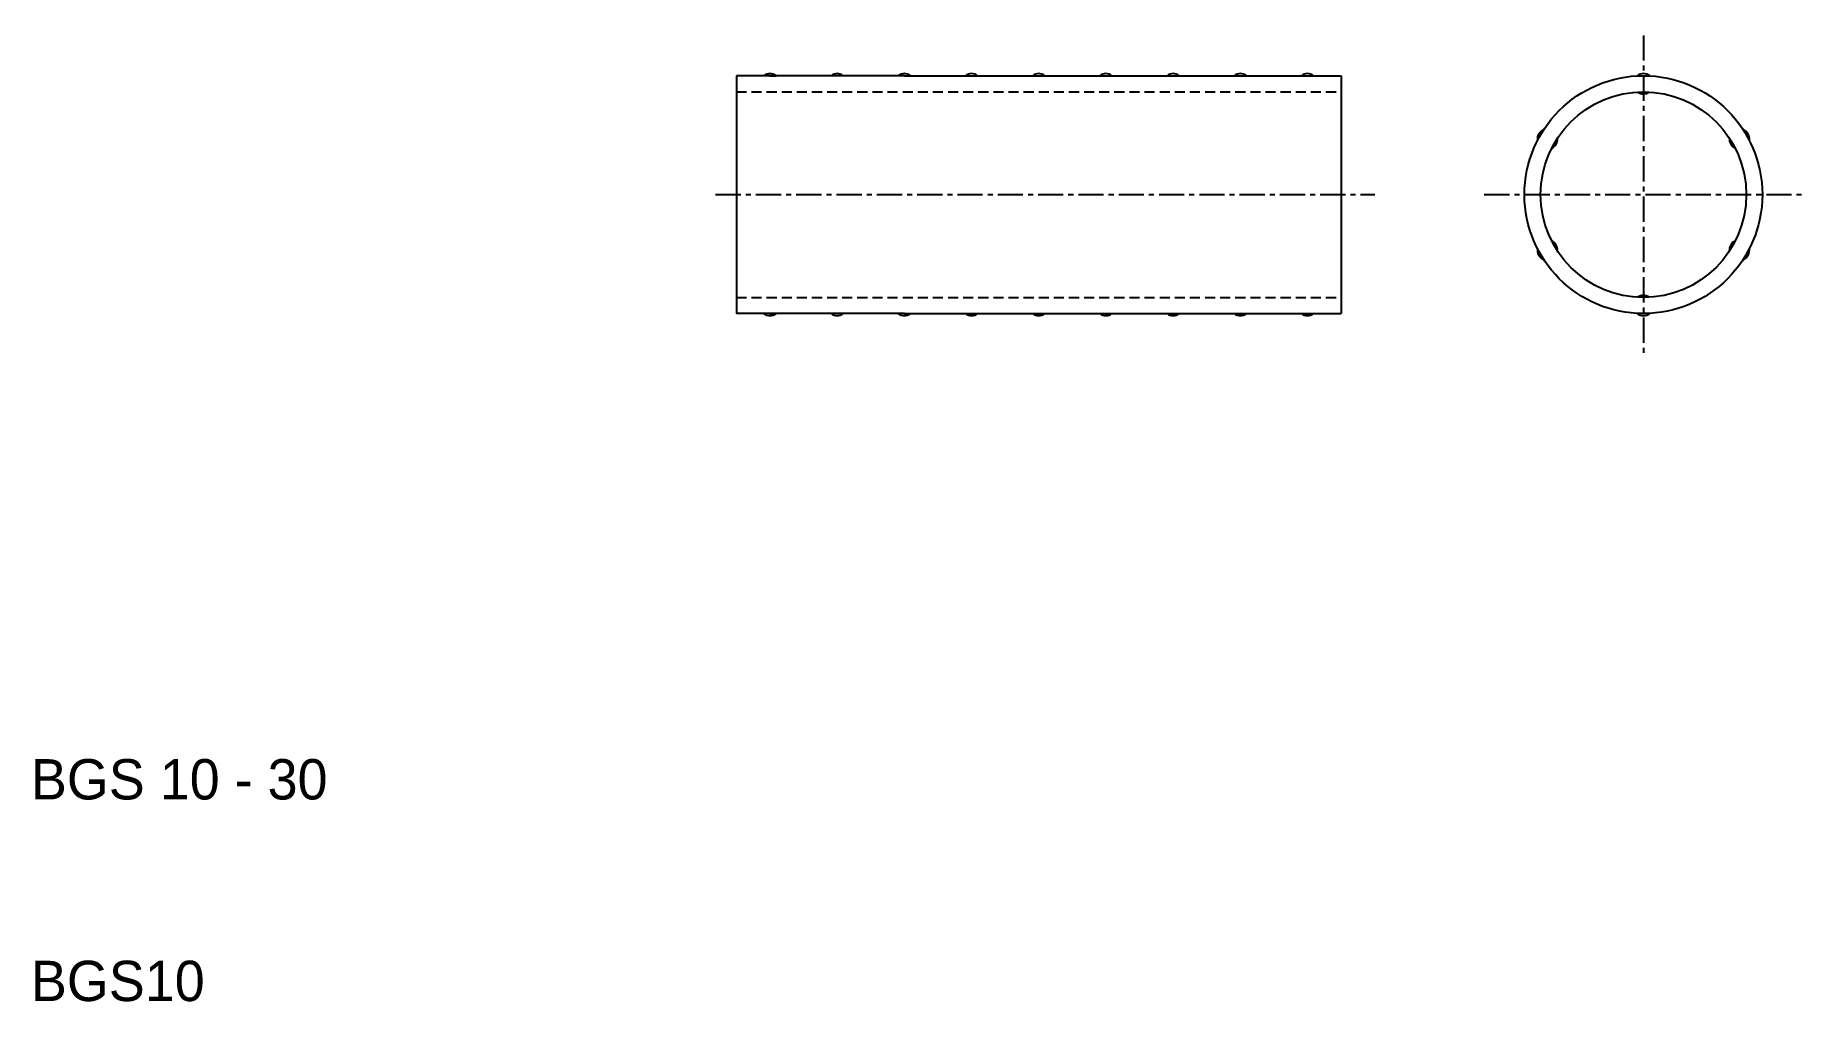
# Model space of a CAD drawing. Extents: x 10.2 to 97.9, y 10 to 57.9.
import ezdxf

# ---------------------------------------------------------------- set-up
doc = ezdxf.new("R2010")
doc.units = 0
doc.linetypes.add('CENTER', pattern=[2, 1.25, -0.25, 0.25, -0.25])
doc.linetypes.add('DASHED', pattern=[0.75, 0.5, -0.25])
doc.layers.get('0').update_dxf_attribs({"linetype": 'CONTINUOUS'})
doc.layers.add('CENTER', color=1, linetype='CENTER')

msp = doc.modelspace()

# ---------------------------------------------------------------- linework, layer by layer
at = {"color": 7, "linetype": 'CONTINUOUS'}
for p, q in [((45, 55.9), (45, 44.1)), ((53.033, 55.9), (45, 55.9)), ((46.667, 55.9), (46.367, 55.9)), ((46.667, 55.9), (46.967, 55.9)), ((53.333, 55.9), (53.033, 55.9)), ((53.333, 55.9), (53.633, 55.9)), ((53.633, 55.9), (75, 55.9)), ((75, 55.9), (75, 44.1)), ((53.333, 44.1), (45, 44.1)), ((46.667, 44.1), (46.367, 44.1)), ((46.667, 44.1), (46.967, 44.1)), ((53.333, 44.1), (53.033, 44.1)), ((53.333, 44.1), (75, 44.1)), ((53.333, 44.1), (53.633, 44.1))]:
    msp.add_line(p, q, dxfattribs=at)
at = {"color": 3, "linetype": 'DASHED'}
for p, q in [((45, 55.1), (75, 55.1)), ((45, 44.9), (75, 44.9))]:
    msp.add_line(p, q, dxfattribs=at)
at = {"color": 7, "linetype": 'CONTINUOUS'}
for radius in [5.9, 5.1]:
    msp.add_circle((90, 50), radius, dxfattribs=at)
for centre, start, end in [((46.667, 55.5), 53.1301, 126.8699), ((50, 55.5), 53.1301, 126.8699), ((53.333, 55.5), 53.1301, 126.8699), ((56.667, 55.5), 53.1301, 126.8699), ((60, 55.5), 53.1301, 126.8699), ((63.333, 55.5), 53.1301, 126.8699), ((66.667, 55.5), 53.1301, 126.8699), ((70, 55.5), 53.1301, 126.8699), ((73.333, 55.5), 53.1301, 126.8699), ((90, 55.5), 51.59473, 128.40527), ((90, 55.5), 234.72242, 305.27758), ((85.237, 52.75), 111.59473, 188.40527), ((85.237, 52.75), 294.72242, 5.27758), ((94.763, 52.75), 174.72242, 245.27758), ((94.763, 52.75), 351.59473, 68.40527), ((85.237, 47.25), 354.72242, 65.27758), ((94.763, 47.25), 114.72242, 185.27758), ((85.237, 47.25), 171.59473, 248.40527), ((94.763, 47.25), 291.59473, 8.40527), ((90, 44.5), 54.72242, 125.27758), ((46.667, 44.5), 233.1301, 306.8699), ((50, 44.5), 233.1301, 306.8699), ((53.333, 44.5), 233.1301, 306.8699), ((56.667, 44.5), 233.1301, 306.8699), ((60, 44.5), 233.1301, 306.8699), ((63.333, 44.5), 233.1301, 306.8699), ((66.667, 44.5), 233.1301, 306.8699), ((70, 44.5), 233.1301, 306.8699), ((73.333, 44.5), 233.1301, 306.8699), ((90, 44.5), 231.59473, 308.40527)]:
    msp.add_arc(centre, 0.5, start, end, dxfattribs=at)
at = {"layer": 'CENTER', "color": 1, "linetype": 'CENTER'}
for p, q in [((90, 57.9), (90, 42.1)), ((43.968, 50), (76.679, 50)), ((82.1, 50), (97.9, 50))]:
    msp.add_line(p, q, dxfattribs=at)

# ---------------------------------------------------------------- texts
at = {"color": 7, "linetype": 'CONTINUOUS'}
for s, p in [('BGS 10 - 30', (10, 20)), ('BGS10', (10, 10))]:
    msp.add_text(s, height=2, dxfattribs=at).set_placement(p)

doc.saveas('drawing.dxf')
